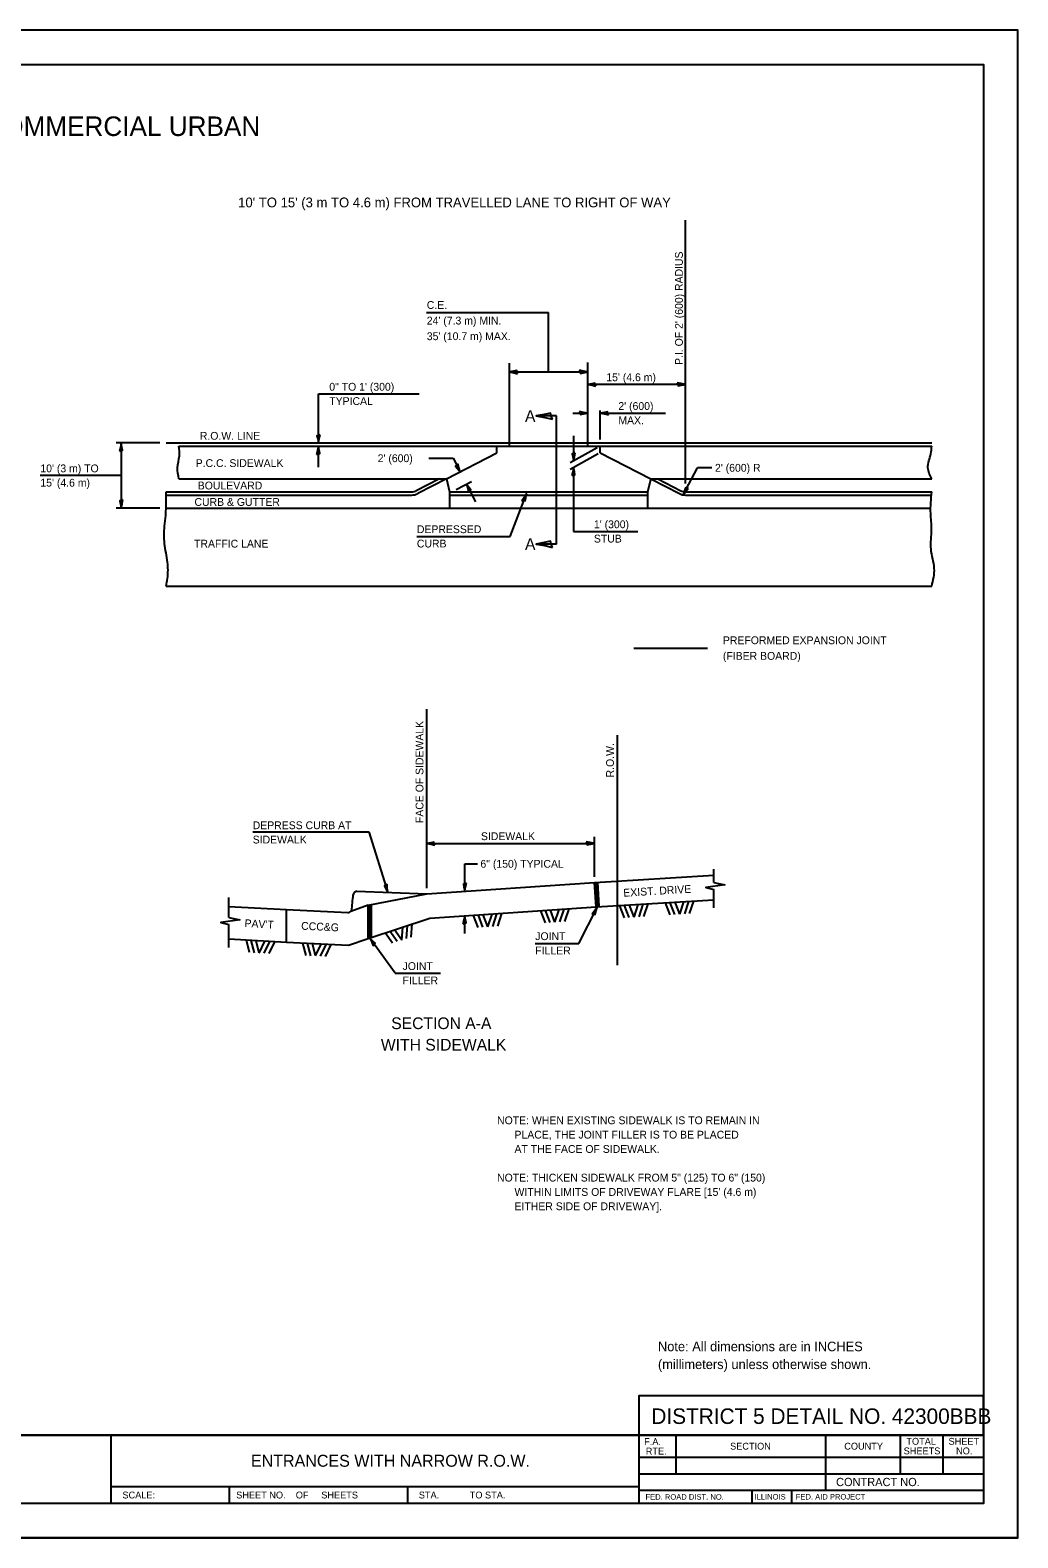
# Model space of a CAD drawing. Extents: x 99013 to 99693, y 99882 to 100334.
# Drawn here: x 99405.3 to 99693.3, y 99894.2 to 100334.2 of the extents above; entities that cross this region are included whole.
import ezdxf

# ---------------------------------------------------------------- set-up
doc = ezdxf.new("R2010")
doc.units = 0
for name, color, linetype in [('Design_EX_Roadway Dimensions', 7, 'Continuous'), ('Design_PR_Back of Gutter or Curb line', 7, 'Continuous'), ('Design_PR_Face of Curb line', 7, 'Continuous'), ('Design_PR_Roadway Dimensions', 7, 'Continuous'), ('Design_PR_Roadway Notes', 7, 'Continuous'), ('Design_PR_Sidewalk', 7, 'Continuous'), ('Landscaping_Elements', 7, 'Continuous'), ('Level 29', 7, 'Continuous'), ('Level 43', 7, 'Continuous'), ('Level 47', 7, 'Continuous'), ('Level 49', 7, 'Continuous'), ('ROW_EX ROW Line', 7, 'Continuous'), ('Sheets_50 Reference Boundary', 7, 'Continuous'), ('Sheets_General Details', 7, 'Continuous'), ('Sheets_Printer Plotting Border', 7, 'Continuous'), ('Stage_Construction Traffic Control', 7, 'Continuous'), ('Topo_Sidewalk', 7, 'Continuous')]:
    doc.layers.add(name, color=color, linetype=linetype)

msp = doc.modelspace()

# ---------------------------------------------------------------- linework, layer by layer
at = {"layer": 'Design_PR_Back of Gutter or Curb line'}
for p, q in [((99524.6, 100203.25), (99517.86, 100199.76)), ((99526.67, 100203.25), (99518.3, 100198.92)), ((99586.24, 100203.25), (99594.61, 100198.92)), ((99588.31, 100203.25), (99595.05, 100199.76)), ((99444.94, 100199.45), (99516.55, 100199.45)), ((99444.94, 100198.5), (99516.55, 100198.5)), ((99596.35, 100199.45), (99668.19, 100199.45)), ((99596.35, 100198.5), (99668.19, 100198.5)), ((99444.94, 100194.7), (99667.97, 100194.7)), ((99500.48, 100082.93), (99520.92, 100082.12)), ((99503.81, 100078.79), (99498.81, 100077)), ((99499.06, 100077.42), (99499.33, 100081)), ((99503.81, 100078.79), (99520.92, 100082.12)), ((99480.06, 100077.52), (99497.95, 100076.68)), ((99503.81, 100069.06), (99521.86, 100075.04)), ((99480.06, 100068.02), (99498.11, 100067.16)), ((99498.11, 100067.16), (99503.81, 100069.06))]:
    msp.add_line(p, q, dxfattribs=at)
for centre, radius, start, end in [((99516.55, 100202.3), 2.85, 270, 297.3209), ((99516.55, 100202.3), 3.8, 270, 297.3209), ((99596.35, 100202.3), 3.8, 242.6791, 270), ((99596.35, 100202.3), 2.85, 242.6791, 270), ((99501.06, 100081.27), 1.76, 109.1895, 188.8825), ((99498.06, 100077.73), 1.04, 263.6613, 342.7615)]:
    msp.add_arc(centre, radius, start, end, dxfattribs=at)
at = {"layer": 'Design_PR_Face of Curb line'}
msp.add_line((99527.59, 100198.5), (99585.31, 100198.5), dxfattribs=at)
at = {"layer": 'Design_PR_Roadway Notes'}
for p, q in [((99558.76, 100221.63), (99552.81, 100221.63)), ((99558.76, 100184.21), (99558.76, 100221.63)), ((99545.22, 100186.43), (99550, 100198.89)), ((99518.04, 100186.43), (99545.22, 100186.43)), ((99558.76, 100184.21), (99552.81, 100184.21)), ((99520.92, 100083.82), (99520.92, 100135.99)), ((99470.16, 100100.21), (99504.05, 100100.21)), ((99504.05, 100100.21), (99509.56, 100082.56)), ((99520.92, 100096.84), (99569.82, 100096.84)), ((99569.82, 100087.13), (99569.82, 100098.73)), ((99531.99, 100082.88), (99531.99, 100090.89)), ((99531.99, 100090.89), (99535.7, 100090.89)), ((99604.65, 100085.41), (99604.65, 100089.3)), ((99604.65, 100078.04), (99604.65, 100083.36)), ((99463.22, 100075.23), (99463.22, 100081.06)), ((99565.26, 100067.67), (99570.6, 100078.17)), ((99531.99, 100070.51), (99531.99, 100075.74)), ((99463.22, 100066.43), (99463.22, 100073.19)), ((99511.67, 100058.94), (99504.35, 100069.2)), ((99552.57, 100067.67), (99565.26, 100067.67)), ((99511.67, 100058.94), (99524.94, 100058.94))]:
    msp.add_line(p, q, dxfattribs=at)
for points in [[(99557.55, 100220.64), (99557.17, 100221.55), (99557.02, 100222.43), (99555.18, 100222.05), (99552.81, 100221.63), (99555.34, 100221.17)], [(99548.69, 100196.85), (99549.18, 100196.87), (99549.62, 100196.78), (99549.77, 100197.71), (99550, 100198.89), (99549.33, 100197.79)], [(99557.55, 100183.22), (99557.17, 100184.13), (99557.02, 100185.01), (99555.18, 100184.62), (99552.81, 100184.21), (99555.34, 100183.75)], [(99523.3, 100096.35), (99523.1, 100096.8), (99523.03, 100097.24), (99522.11, 100097.05), (99520.92, 100096.84), (99522.19, 100096.61)], [(99567.44, 100097.34), (99567.64, 100096.89), (99567.71, 100096.45), (99568.63, 100096.64), (99569.82, 100096.84), (99568.55, 100097.08)], [(99509.33, 100084.97), (99508.95, 100084.65), (99508.56, 100084.45), (99509.01, 100083.63), (99509.56, 100082.56), (99509.41, 100083.84)], [(99532.49, 100085.26), (99532.03, 100085.06), (99531.59, 100084.99), (99531.78, 100084.07), (99531.99, 100082.88), (99532.22, 100084.15)], [(99569.08, 100076.28), (99569.58, 100076.25), (99570, 100076.11), (99570.25, 100077.02), (99570.6, 100078.17), (99569.82, 100077.15)], [(99531.49, 100073.37), (99531.95, 100073.56), (99532.39, 100073.63), (99532.2, 100074.55), (99531.99, 100075.74), (99531.76, 100074.47)], [(99505.33, 100066.98), (99505.59, 100067.41), (99505.9, 100067.72), (99505.21, 100068.36), (99504.35, 100069.2), (99504.9, 100068.04)]]:
    msp.add_lwpolyline(points, close=True, dxfattribs=at)
for points in [[(99604.65, 100085.41), (99607.85, 100084.72), (99602.27, 100083.97), (99604.65, 100083.36)], [(99463.22, 100075.23), (99466.43, 100074.55), (99460.84, 100073.8), (99463.22, 100073.19)]]:
    msp.add_lwpolyline(points, dxfattribs=at)
at = {"layer": 'Design_PR_Sidewalk'}
for p, q in [((99545.05, 100212.75), (99545.05, 100237.04)), ((99567.85, 100212.75), (99567.85, 100237.19)), ((99448.66, 100212.75), (99668.19, 100212.75)), ((99448.66, 100203.25), (99524.6, 100203.25)), ((99588.31, 100203.25), (99668.19, 100203.25)), ((99520.92, 100082.12), (99569.82, 100085.48)), ((99521.86, 100075.04), (99570.31, 100078.37))]:
    msp.add_line(p, q, dxfattribs=at)
at = {"layer": 'Landscaping_Elements'}
for p, q in [((99578.57, 100075.17), (99577.21, 100078.63)), ((99579.97, 100075.27), (99578.62, 100078.73)), ((99581.37, 100075.36), (99580.02, 100078.82)), ((99581.37, 100075.36), (99582.61, 100079)), ((99582.82, 100075.46), (99584.05, 100079.09)), ((99584.26, 100075.56), (99585.5, 100079.19)), ((99591.89, 100076), (99590.53, 100079.46)), ((99593.29, 100076.1), (99591.94, 100079.55)), ((99594.69, 100076.19), (99593.34, 100079.65)), ((99594.69, 100076.19), (99595.93, 100079.82)), ((99596.14, 100076.29), (99597.37, 100079.92)), ((99597.58, 100076.39), (99598.82, 100080.02)), ((99535.91, 100072.34), (99534.56, 100075.8)), ((99537.32, 100072.44), (99535.97, 100075.9)), ((99538.72, 100072.54), (99537.37, 100075.99)), ((99538.72, 100072.54), (99539.96, 100076.17)), ((99540.17, 100072.64), (99541.4, 100076.27)), ((99541.61, 100072.74), (99542.84, 100076.37)), ((99555.52, 100073.7), (99554.17, 100077.16)), ((99556.92, 100073.8), (99555.57, 100077.25)), ((99558.32, 100073.89), (99556.97, 100077.35)), ((99558.32, 100073.89), (99559.56, 100077.53)), ((99559.77, 100073.99), (99561.01, 100077.63)), ((99561.21, 100074.1), (99562.45, 100077.73)), ((99510.96, 100067.75), (99508.81, 100070.77)), ((99512.29, 100068.19), (99510.15, 100071.21)), ((99513.63, 100068.62), (99511.48, 100071.64)), ((99513.63, 100068.62), (99513.95, 100072.44)), ((99515.01, 100069.07), (99515.33, 100072.9)), ((99516.39, 100069.52), (99516.7, 100073.34)), ((99469.25, 100065.01), (99468.34, 100068.61)), ((99470.65, 100064.93), (99469.74, 100068.53)), ((99472.05, 100064.85), (99471.14, 100068.45)), ((99472.05, 100064.85), (99473.74, 100068.3)), ((99473.5, 100064.77), (99475.18, 100068.22)), ((99474.95, 100064.69), (99476.63, 100068.14)), ((99485.71, 100064.13), (99484.76, 100067.72)), ((99487.11, 100064.07), (99486.17, 100067.65)), ((99488.51, 100064), (99487.57, 100067.59)), ((99488.51, 100064), (99490.16, 100067.46)), ((99489.96, 100063.93), (99491.61, 100067.39)), ((99491.4, 100063.86), (99493.05, 100067.32))]:
    msp.add_line(p, q, dxfattribs=at)
at = {"layer": 'Level 29'}
for p, q in [((99519.32, 100199.45), (99518.3, 100198.92)), ((99444.94, 100171.9), (99668.19, 100171.9)), ((99463.22, 100078.48), (99480.06, 100077.53)), ((99480.06, 100068.02), (99480.06, 100077.52)), ((99463.22, 100068.96), (99480.06, 100068.02))]:
    msp.add_line(p, q, dxfattribs=at)
for points in [[(99444.94, 100171.9), (99445.32, 100174.19), (99445.32, 100178.92), (99444.45, 100184.34), (99444.45, 100189.42), (99444.8, 100192.57), (99444.88, 100197.39), (99444.94, 100199.45)], [(99668.19, 100171.9), (99668.94, 100177.12), (99667.98, 100182.72), (99668.15, 100188.5), (99667.89, 100193.14), (99668.19, 100199.45)]]:
    msp.add_spline(points, degree=3, dxfattribs=at)
at = {"layer": 'Level 43'}
for p, q in [((99596.35, 100201.92), (99596.35, 100278.76)), ((99520.84, 100251.76), (99556.45, 100251.76)), ((99556.45, 100234.43), (99556.45, 100251.76)), ((99545.05, 100234.43), (99567.85, 100234.43)), ((99489.31, 100213.7), (99489.31, 100228.02)), ((99489.31, 100228.02), (99518.7, 100228.02)), ((99596.35, 100230.79), (99567.85, 100230.79)), ((99563.51, 100222.39), (99567.85, 100222.39)), ((99571.53, 100214.75), (99571.53, 100223.17)), ((99571.53, 100222.39), (99590.51, 100222.39)), ((99563.76, 100215.81), (99563.76, 100208.45)), ((99443.11, 100213.7), (99430.36, 100213.7)), ((99431.82, 100213.7), (99431.82, 100194.7)), ((99489.31, 100206.66), (99489.31, 100212.75)), ((99570.63, 100212.25), (99562.76, 100207.9)), ((99570.93, 100210.52), (99562.76, 100206)), ((99521.52, 100209.25), (99528.59, 100209.25)), ((99528.59, 100209.25), (99530.63, 100205.29)), ((99563.76, 100206.55), (99563.76, 100187.88)), ((99595.73, 100198.55), (99599.84, 100206.46)), ((99604.1, 100206.46), (99599.84, 100206.46)), ((99431.82, 100204.2), (99408.17, 100204.2)), ((99529.51, 100200.15), (99534, 100202.47)), ((99532.49, 100201.69), (99535.14, 100196.57)), ((99443.11, 100194.7), (99430.36, 100194.7)), ((99563.76, 100187.88), (99582.47, 100187.88))]:
    msp.add_line(p, q, dxfattribs=at)
for points in [[(99547.43, 100233.93), (99547.23, 100234.39), (99547.16, 100234.83), (99546.24, 100234.64), (99545.05, 100234.43), (99546.32, 100234.2)], [(99565.48, 100234.93), (99565.67, 100234.47), (99565.75, 100234.03), (99566.67, 100234.22), (99567.85, 100234.43), (99566.59, 100234.66)], [(99570.23, 100230.3), (99570.03, 100230.75), (99569.96, 100231.19), (99569.04, 100231), (99567.85, 100230.79), (99569.12, 100230.56)], [(99593.98, 100231.29), (99594.17, 100230.83), (99594.25, 100230.4), (99595.17, 100230.59), (99596.35, 100230.79), (99595.09, 100231.02)], [(99565.48, 100222.89), (99565.67, 100222.43), (99565.75, 100222), (99566.67, 100222.19), (99567.85, 100222.39), (99566.59, 100222.62)], [(99573.9, 100221.9), (99573.71, 100222.36), (99573.64, 100222.79), (99572.72, 100222.6), (99571.53, 100222.39), (99572.8, 100222.17)], [(99489.81, 100216.07), (99489.35, 100215.88), (99488.91, 100215.8), (99489.11, 100214.88), (99489.31, 100213.7), (99489.54, 100214.96)], [(99431.32, 100211.32), (99431.78, 100211.52), (99432.21, 100211.59), (99432.02, 100212.51), (99431.82, 100213.7), (99431.59, 100212.43)], [(99488.81, 100210.37), (99489.27, 100210.57), (99489.71, 100210.64), (99489.52, 100211.56), (99489.31, 100212.75), (99489.08, 100211.48)], [(99564.25, 100210.83), (99563.8, 100210.63), (99563.36, 100210.56), (99563.55, 100209.64), (99563.76, 100208.45), (99563.99, 100209.72)], [(99529.98, 100207.63), (99529.67, 100207.25), (99529.31, 100206.98), (99529.9, 100206.26), (99530.63, 100205.29), (99530.25, 100206.53)], [(99563.26, 100204.18), (99563.72, 100204.37), (99564.15, 100204.45), (99563.96, 100205.36), (99563.76, 100206.55), (99563.53, 100205.29)], [(99533.14, 100199.35), (99533.46, 100199.74), (99533.81, 100200), (99533.22, 100200.73), (99532.49, 100201.69), (99532.87, 100200.46)], [(99432.31, 100197.07), (99431.86, 100196.88), (99431.42, 100196.8), (99431.61, 100195.88), (99431.82, 100194.7), (99432.05, 100195.96)], [(99597.27, 100200.43), (99596.77, 100200.47), (99596.35, 100200.6), (99596.1, 100199.7), (99595.73, 100198.55), (99596.52, 100199.57)]]:
    msp.add_lwpolyline(points, close=True, dxfattribs=at)
at = {"layer": 'Level 47'}
for points in [[(99448.66, 100203.25), (99448.22, 100206.45), (99448.77, 100209.95), (99448.66, 100212.75)], [(99668.19, 100203.25), (99667.08, 100206.45), (99667.94, 100210.54), (99668.19, 100212.75)]]:
    msp.add_spline(points, degree=3, dxfattribs=at)
at = {"layer": 'Level 49'}
for p, q in [((99526.67, 100203.25), (99541.38, 100210.85)), ((99541.38, 100210.85), (99541.38, 100212.75)), ((99545.05, 100212.75), (99567.85, 100212.75)), ((99571.53, 100210.85), (99571.53, 100212.75)), ((99571.53, 100210.85), (99586.24, 100203.25)), ((99524.6, 100203.25), (99526.67, 100203.25)), ((99526.67, 100203.25), (99527.59, 100199.45)), ((99586.24, 100203.25), (99585.31, 100199.45)), ((99586.24, 100203.25), (99588.31, 100203.25)), ((99527.59, 100199.45), (99585.31, 100199.45)), ((99527.59, 100199.45), (99527.59, 100194.7)), ((99585.31, 100199.45), (99585.31, 100194.7)), ((99581.36, 100153.85), (99602.79, 100153.85))]:
    msp.add_line(p, q, dxfattribs=at)
at = {"layer": 'ROW_EX ROW Line'}
msp.add_line((99576.48, 100128.39), (99576.48, 100061.27), dxfattribs=at)
msp.add_lwpolyline([(99444.94, 100213.7), (99668.19, 100213.7)], dxfattribs=at)
at = {"layer": 'Sheets_50 Reference Boundary'}
msp.add_lwpolyline([(99053.3, 100324.18), (99683.3, 100324.18), (99683.3, 99924.18), (99053.3, 99924.18)], close=True, dxfattribs=at)
at = {"layer": 'Sheets_General Details'}
for p, q in [((99693.3, 100334.18), (99013.3, 100334.18)), ((99693.3, 99894.18), (99693.3, 100334.18)), ((99053.3, 99924.18), (99683.3, 99924.18)), ((99428.78, 99924.18), (99428.78, 99904.18)), ((99582.78, 99924.18), (99582.78, 99904.18)), ((99593.59, 99924.18), (99593.59, 99912.88)), ((99637.19, 99924.18), (99637.19, 99908.08)), ((99659.03, 99924.18), (99659.03, 99912.88)), ((99671.44, 99924.18), (99671.44, 99912.88)), ((99582.78, 99917.68), (99683.3, 99917.68)), ((99582.78, 99912.88), (99683.3, 99912.88)), ((99428.78, 99909.18), (99582.78, 99909.18)), ((99463.3, 99909.18), (99463.3, 99904.18)), ((99515.3, 99909.18), (99515.3, 99904.18)), ((99582.78, 99908.08), (99683.3, 99908.08)), ((99615.73, 99908.08), (99615.73, 99904.18)), ((99627.33, 99908.08), (99627.33, 99904.18)), ((99693.3, 99894.18), (99013.3, 99894.18))]:
    msp.add_line(p, q, dxfattribs=at)
for points in [[(99053.3, 100324.18), (99683.3, 100324.18), (99683.3, 99904.18), (99053.3, 99904.18)], [(99582.78, 99924.18), (99683.3, 99924.18), (99683.3, 99935.67), (99582.78, 99935.67)]]:
    msp.add_lwpolyline(points, close=True, dxfattribs=at)
at = {"layer": 'Sheets_Printer Plotting Border'}
msp.add_lwpolyline([(99013.3, 99894.18), (99693.3, 99894.18), (99693.3, 100334.18), (99013.3, 100334.18)], close=True, dxfattribs=at)
at = {"layer": 'Stage_Construction Traffic Control'}
for p, q in [((99570.31, 100078.37), (99569.82, 100085.48)), ((99570.5, 100078.38), (99570.01, 100085.49)), ((99570.69, 100078.4), (99570.2, 100085.5)), ((99570.88, 100078.41), (99570.39, 100085.52)), ((99571.07, 100078.42), (99570.58, 100085.53)), ((99571.25, 100078.44), (99570.77, 100085.54)), ((99503.81, 100069.06), (99503.81, 100078.79)), ((99504, 100069.12), (99504, 100078.83)), ((99504.19, 100069.18), (99504.19, 100078.86)), ((99504.38, 100069.25), (99504.38, 100078.9)), ((99504.57, 100069.31), (99504.57, 100078.94)), ((99504.76, 100069.38), (99504.76, 100078.97))]:
    msp.add_line(p, q, dxfattribs=at)
at = {"layer": 'Topo_Sidewalk'}
for p, q in [((99569.89, 100085.48), (99604.65, 100087.53)), ((99570.31, 100078.37), (99604.65, 100080.39))]:
    msp.add_line(p, q, dxfattribs=at)

# ---------------------------------------------------------------- texts
at = {"layer": 'Design_EX_Roadway Dimensions'}
for s, height, p in [('NON-COMMERCIAL AND COMMERCIAL URBAN', 5.7, (99300.42, 100303.3)), ("10' TO 15' (3 m TO 4.6 m) FROM TRAVELLED LANE TO RIGHT OF WAY", 2.85, (99465.92, 100282.48))]:
    msp.add_text(s, height=height, dxfattribs=at).set_placement(p)
at = {"layer": 'Design_PR_Roadway Dimensions'}
msp.add_text("P.I. OF 2' (600) RADIUS", height=2.28, rotation=90, dxfattribs=at).set_placement((99595.6, 100236.48))
for s, p in [('C.E.', (99520.93, 100252.84)), ("24' (7.3 m) MIN.", (99520.93, 100248.28)), ("35' (10.7 m) MAX.", (99520.93, 100243.72)), ("15' (4.6 m)", (99573.28, 100231.74)), ('0" TO 1\' (300)', (99492.49, 100228.97)), ('TYPICAL', (99492.49, 100224.79)), ("2' (600)", (99576.8, 100223.35)), ('MAX.', (99576.8, 100219.17)), ("2' (600)", (99506.6, 100208.11)), ("10' (3 m) TO", (99408.23, 100205.15)), ("2' (600) R", (99604.98, 100205.32)), ("15' (4.6 m)", (99408.23, 100200.97)), ("1' (300)", (99569.67, 100188.83)), ('STUB', (99569.67, 100184.65))]:
    msp.add_text(s, height=2.28, dxfattribs=at).set_placement(p)
at = {"layer": 'Design_PR_Roadway Notes'}
for s, height, p in [('A', 3.42, (99549.57, 100219.85)), ('R.O.W. LINE', 2.28, (99454.74, 100214.65)), ('P.C.C. SIDEWALK', 2.28, (99453.54, 100206.69)), ('BOULEVARD', 2.28, (99454.14, 100200.15)), ('CURB & GUTTER', 2.28, (99453.18, 100195.35)), ('DEPRESSED', 2.28, (99518.04, 100187.39)), ('TRAFFIC LANE', 2.28, (99453.06, 100183.18)), ('CURB', 2.28, (99518.04, 100183.21)), ('A', 3.42, (99549.57, 100182.5)), ('PREFORMED EXPANSION JOINT', 2.28, (99607.29, 100154.99)), ('(FIBER BOARD)', 2.28, (99607.29, 100150.43)), ('DEPRESS CURB AT', 2.28, (99470.16, 100101)), ('SIDEWALK', 2.28, (99536.72, 100097.8)), ('SIDEWALK', 2.28, (99470.16, 100096.82)), ('6" (150) TYPICAL', 2.28, (99536.58, 100089.75)), ('JOINT', 2.28, (99552.57, 100068.63)), ('FILLER', 2.28, (99552.57, 100064.45)), ('JOINT', 2.28, (99513.88, 100059.9)), ('FILLER', 2.28, (99513.88, 100055.72)), ('SECTION A-A', 3.42, (99510.56, 100042.65)), ('WITH SIDEWALK', 3.42, (99507.54, 100036.38)), ('NOTE: WHEN EXISTING SIDEWALK IS TO REMAIN IN', 2.28, (99541.43, 100014.89)), ('      PLACE, THE JOINT FILLER IS TO BE PLACED', 2.28, (99541.43, 100010.71)), ('      AT THE FACE OF SIDEWALK.', 2.28, (99541.43, 100006.53)), ('NOTE: THICKEN SIDEWALK FROM 5" (125) TO 6" (150)', 2.28, (99541.43, 99998.17)), ("      WITHIN LIMITS OF DRIVEWAY FLARE [15' (4.6 m)", 2.28, (99541.43, 99993.99)), ('      EITHER SIDE OF DRIVEWAY].', 2.28, (99541.43, 99989.81))]:
    msp.add_text(s, height=height, dxfattribs=at).set_placement(p)
for s, rotation, p in [('FACE OF SIDEWALK', 90, (99519.95, 100102.78)), ('R.O.W.', 90, (99575.51, 100116.11)), ('EXIST. DRIVE', 3.3665, (99578.31, 100081.28)), ("PAV'T", 356.7751, (99467.73, 100072.44)), ('CCC&G', 357.2832, (99484.25, 100071.68))]:
    msp.add_text(s, height=2.28, rotation=rotation, dxfattribs=at).set_placement(p)
at = {"layer": 'Sheets_General Details'}
for s, height, p in [('Note: All dimensions are in INCHES', 2.8003, (99588.35, 99948.64)), ('(millimeters) unless otherwise shown.', 2.8003, (99588.35, 99943.44)), ('DISTRICT 5 DETAIL NO. 42300BBB   ', 4.5381, (99586.43, 99927.42)), ('F.A.', 2, (99584.33, 99921.28)), ('RTE.', 2, (99584.79, 99918.48)), ('SECTION', 2, (99609.39, 99919.93)), ('COUNTY', 2, (99642.68, 99919.93)), ('SHEETS', 2, (99660.01, 99918.55)), ('TOTAL', 2, (99660.8, 99921.35)), ('SHEET', 2, (99673.09, 99921.35)), ('NO.', 2, (99675.29, 99918.55)), ('ENTRANCES WITH NARROW R.O.W.', 3.5, (99469.63, 99914.93)), ('CONTRACT NO.      ', 2.4, (99640.29, 99909.28)), ('SCALE:          ', 2, (99432.17, 99905.68)), ('SHEET NO.    OF     SHEETS', 2, (99465.34, 99905.68)), ('STA.            TO STA.            ', 2, (99518.6, 99905.68)), ('FED. ROAD DIST. NO.  ', 1.6, (99584.72, 99905.33)), ('ILLINOIS', 1.6, (99616.51, 99905.37)), ('FED. AID PROJECT', 1.6, (99628.55, 99905.37))]:
    msp.add_text(s, height=height, dxfattribs=at).set_placement(p)

doc.saveas('drawing.dxf')
